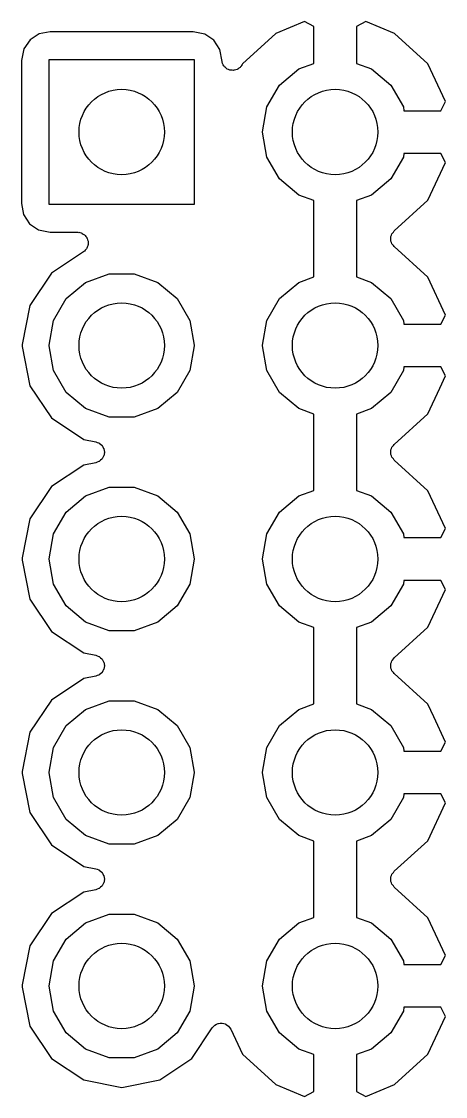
# Model space of a CAD drawing. Extents: x 25 to 125, y -125 to -25.
# Drawn here: x 84.56 to 89.61, y -108.68 to -95.89 of the extents above; entities that cross this region are included whole.
import ezdxf

# ---------------------------------------------------------------- set-up
doc = ezdxf.new("R2010")
doc.units = 0
doc.header["$MEASUREMENT"] = 0
doc.layers.add('BLACK', color=7, linetype='CONTINUOUS')

msp = doc.modelspace()

# ---------------------------------------------------------------- linework, layer by layer
at = {"layer": 'Black'}
for p, q in [((87.9288, -95.891), (87.5883, -96.0321)), ((88.04, -95.9491), (87.9288, -95.891)), ((88.6593, -95.891), (88.548, -95.9491)), ((88.9998, -96.0321), (88.6593, -95.891)), ((84.7726, -96.038), (84.663, -96.1085)), ((84.9023, -96.0136), (84.7726, -96.038)), ((86.6049, -96.0136), (84.9023, -96.0136)), ((86.7445, -96.0419), (86.6049, -96.0136)), ((86.8514, -96.1149), (86.7445, -96.0419)), ((87.5883, -96.0321), (87.1915, -96.3942)), ((88.04, -96.39), (88.04, -95.9491)), ((88.548, -95.9491), (88.548, -96.39)), ((89.3966, -96.3942), (88.9998, -96.0321)), ((84.663, -96.1085), (84.59, -96.2154)), ((86.922, -96.2246), (86.8514, -96.1149)), ((84.59, -96.2154), (84.5617, -96.3551)), ((86.9486, -96.3658), (86.922, -96.2246)), ((84.5617, -96.3551), (84.5617, -98.0577)), ((84.8904, -98.0695), (84.8904, -96.3423)), ((84.8904, -96.3423), (86.6176, -96.3423)), ((86.6176, -96.3423), (86.6176, -98.0695)), ((86.9497, -96.3689), (86.9486, -96.3658)), ((86.9507, -96.3796), (86.9497, -96.3689)), ((86.9531, -96.3848), (86.9507, -96.3796)), ((86.9541, -96.3904), (86.9531, -96.3848)), ((86.9623, -96.4047), (86.9541, -96.3904)), ((86.9692, -96.4196), (86.9623, -96.4047)), ((86.9732, -96.4236), (86.9692, -96.4196)), ((86.9761, -96.4286), (86.9732, -96.4236)), ((86.9887, -96.4392), (86.9761, -96.4286)), ((87.1663, -96.4323), (87.163, -96.4369)), ((87.1707, -96.4286), (87.1663, -96.4323)), ((87.1789, -96.4143), (87.1707, -96.4286)), ((87.1884, -96.4008), (87.1789, -96.4143)), ((87.1915, -96.3942), (87.1884, -96.4008)), ((87.8622, -96.4547), (88.04, -96.39)), ((88.548, -96.39), (88.7258, -96.4547)), ((89.6074, -96.844), (89.3966, -96.3942)), ((87.0003, -96.4508), (86.9887, -96.4392)), ((87.0055, -96.4533), (87.0003, -96.4508)), ((87.0099, -96.4569), (87.0055, -96.4533)), ((87.0254, -96.4626), (87.0099, -96.4569)), ((87.0403, -96.4696), (87.0254, -96.4626)), ((87.046, -96.4701), (87.0403, -96.4696)), ((87.0513, -96.472), (87.046, -96.4701)), ((87.0678, -96.472), (87.0513, -96.472)), ((87.0842, -96.4735), (87.0678, -96.472)), ((87.0897, -96.472), (87.0842, -96.4735)), ((87.0954, -96.472), (87.0897, -96.472)), ((87.1109, -96.4664), (87.0954, -96.472)), ((87.1268, -96.4622), (87.1109, -96.4664)), ((87.1315, -96.4589), (87.1268, -96.4622)), ((87.1369, -96.4569), (87.1315, -96.4589)), ((87.1495, -96.4463), (87.1369, -96.4569)), ((87.163, -96.4369), (87.1495, -96.4463)), ((87.6325, -96.6475), (87.8622, -96.4547)), ((88.7258, -96.4547), (88.9556, -96.6475)), ((87.4825, -96.9073), (87.6325, -96.6475)), ((88.9556, -96.6475), (89.1056, -96.9073)), ((87.4304, -97.2026), (87.4825, -96.9073)), ((89.1056, -96.9073), (89.1134, -96.9519)), ((89.5514, -96.9519), (89.6074, -96.844)), ((89.1134, -96.9519), (89.5514, -96.9519)), ((87.4304, -97.2092), (87.4304, -97.2026)), ((87.4825, -97.5046), (87.4304, -97.2092)), ((87.6325, -97.7644), (87.4825, -97.5046)), ((89.1056, -97.5046), (88.9556, -97.7644)), ((89.1134, -97.4599), (89.1056, -97.5046)), ((89.5514, -97.4599), (89.1134, -97.4599)), ((89.3966, -98.0177), (89.6074, -97.5679)), ((89.6074, -97.5679), (89.5514, -97.4599)), ((87.8622, -97.9571), (87.6325, -97.7644)), ((88.9556, -97.7644), (88.7258, -97.9571)), ((88.04, -98.0219), (87.8622, -97.9571)), ((88.7258, -97.9571), (88.548, -98.0219)), ((84.5617, -98.0577), (84.5861, -98.1873)), ((86.6176, -98.0695), (84.8904, -98.0695)), ((88.04, -98.93), (88.04, -98.0219)), ((88.548, -98.0219), (88.548, -98.93)), ((88.9973, -98.3821), (89.3966, -98.0177)), ((84.5861, -98.1873), (84.6566, -98.297)), ((84.6566, -98.297), (84.7635, -98.37)), ((84.7635, -98.37), (84.9032, -98.3983)), ((84.9032, -98.3983), (85.2287, -98.3983)), ((85.2287, -98.3983), (85.2356, -98.3995)), ((85.2356, -98.3995), (85.2426, -98.3991)), ((85.2426, -98.3991), (85.2572, -98.4033)), ((85.2572, -98.4033), (85.2722, -98.406)), ((85.2722, -98.406), (85.2782, -98.4094)), ((85.2782, -98.4094), (85.2849, -98.4114)), ((85.2849, -98.4114), (85.2972, -98.4204)), ((85.2972, -98.4204), (85.3104, -98.428)), ((85.3104, -98.428), (85.3149, -98.4334)), ((85.3149, -98.4334), (85.3205, -98.4375)), ((85.3205, -98.4375), (85.3289, -98.4501)), ((85.3289, -98.4501), (85.3387, -98.4618)), ((85.3387, -98.4618), (85.3411, -98.4684)), ((85.3411, -98.4684), (85.345, -98.4742)), ((85.345, -98.4742), (85.3486, -98.4889)), ((88.957, -98.4591), (88.9586, -98.454)), ((88.9577, -98.4759), (88.957, -98.4591)), ((88.957, -98.4928), (88.9577, -98.4759)), ((88.9586, -98.454), (88.9588, -98.4487)), ((88.9588, -98.4487), (88.9653, -98.4331)), ((88.9653, -98.4331), (88.9703, -98.4171)), ((88.9703, -98.4171), (88.9736, -98.4129)), ((88.9736, -98.4129), (88.9756, -98.4079)), ((88.9756, -98.4079), (88.987, -98.3955)), ((88.987, -98.3955), (88.9973, -98.3821)), ((85.3312, -98.6004), (85.3202, -98.6109)), ((85.3342, -98.5941), (85.3312, -98.6004)), ((85.3387, -98.5888), (85.3342, -98.5941)), ((85.3439, -98.5745), (85.3387, -98.5888)), ((85.3507, -98.5608), (85.3439, -98.5745)), ((85.3486, -98.4889), (85.3538, -98.5033)), ((85.3514, -98.5539), (85.3507, -98.5608)), ((85.3538, -98.5474), (85.3514, -98.5539)), ((85.3538, -98.5033), (85.3538, -98.5102)), ((85.3538, -98.5102), (85.3555, -98.517)), ((85.3555, -98.517), (85.3538, -98.5321)), ((85.3538, -98.5321), (85.3538, -98.5474)), ((88.9586, -98.4979), (88.957, -98.4928)), ((88.9588, -98.5032), (88.9586, -98.4979)), ((88.9653, -98.5188), (88.9588, -98.5032)), ((88.9703, -98.5348), (88.9653, -98.5188)), ((88.9736, -98.539), (88.9703, -98.5348)), ((88.9756, -98.544), (88.9736, -98.539)), ((88.987, -98.5564), (88.9756, -98.544)), ((88.9973, -98.5697), (88.987, -98.5564)), ((89.3966, -98.9342), (88.9973, -98.5697)), ((85.2993, -98.6309), (84.9189, -98.8851)), ((85.3043, -98.6261), (85.2993, -98.6309)), ((85.3104, -98.6226), (85.3043, -98.6261)), ((85.3202, -98.6109), (85.3104, -98.6226)), ((84.9189, -98.8851), (84.6628, -99.2683)), ((85.3222, -98.9947), (85.6041, -98.8922)), ((85.6041, -98.8922), (85.904, -98.8922)), ((85.904, -98.8922), (86.1858, -98.9947)), ((87.8622, -98.9947), (88.04, -98.93)), ((88.548, -98.93), (88.7258, -98.9947)), ((89.6074, -99.384), (89.3966, -98.9342)), ((85.0925, -99.1875), (85.3222, -98.9947)), ((86.1858, -98.9947), (86.4156, -99.1875)), ((87.6325, -99.1875), (87.8622, -98.9947)), ((88.7258, -98.9947), (88.9556, -99.1875)), ((84.9425, -99.4473), (85.0925, -99.1875)), ((86.4156, -99.1875), (86.5656, -99.4473)), ((87.4825, -99.4473), (87.6325, -99.1875)), ((88.9556, -99.1875), (89.1056, -99.4473)), ((84.6628, -99.2683), (84.5704, -99.7328)), ((84.8904, -99.7426), (84.9425, -99.4473)), ((86.5656, -99.4473), (86.6176, -99.7426)), ((87.4304, -99.7426), (87.4825, -99.4473)), ((89.1056, -99.4473), (89.1134, -99.4919)), ((89.1134, -99.4919), (89.5514, -99.4919)), ((89.5514, -99.4919), (89.6074, -99.384)), ((84.5704, -99.7328), (84.5704, -99.7591)), ((84.5704, -99.7591), (84.6628, -100.224)), ((84.8904, -99.7492), (84.8904, -99.7426)), ((84.9425, -100.045), (84.8904, -99.7492)), ((86.6176, -99.7492), (86.5656, -100.045)), ((86.6176, -99.7426), (86.6176, -99.7492)), ((87.4304, -99.7492), (87.4304, -99.7426)), ((87.4825, -100.045), (87.4304, -99.7492)), ((89.1134, -99.9999), (89.1056, -100.045)), ((89.5514, -99.9999), (89.1134, -99.9999)), ((89.6074, -100.108), (89.5514, -99.9999)), ((85.0925, -100.304), (84.9425, -100.045)), ((86.5656, -100.045), (86.4156, -100.304)), ((87.6325, -100.304), (87.4825, -100.045)), ((89.1056, -100.045), (88.9556, -100.304)), ((89.5391, -100.254), (89.6074, -100.108)), ((84.6628, -100.224), (84.9189, -100.607)), ((89.3966, -100.558), (89.5391, -100.254)), ((89.5391, -100.254), (89.5391, -100.254)), ((85.3222, -100.497), (85.0925, -100.304)), ((86.4156, -100.304), (86.1858, -100.497)), ((87.8622, -100.497), (87.6325, -100.304)), ((88.9556, -100.304), (88.7258, -100.497)), ((85.6041, -100.6), (85.3222, -100.497)), ((86.1858, -100.497), (85.904, -100.6)), ((88.04, -100.562), (87.8622, -100.497)), ((88.7258, -100.497), (88.548, -100.562)), ((84.9189, -100.607), (85.302, -100.863)), ((85.904, -100.6), (85.6041, -100.6)), ((88.04, -101.47), (88.04, -100.562)), ((88.548, -100.562), (88.548, -101.47)), ((88.9973, -100.922), (89.3966, -100.558)), ((85.302, -100.863), (85.4456, -100.891)), ((85.4456, -100.891), (85.4636, -100.898)), ((85.4636, -100.898), (85.4819, -100.905)), ((85.4819, -100.905), (85.4841, -100.906)), ((85.4841, -100.906), (85.4867, -100.907)), ((85.4867, -100.907), (85.5013, -100.92)), ((85.5013, -100.92), (85.5163, -100.932)), ((85.5163, -100.932), (85.5178, -100.935)), ((85.5178, -100.935), (85.5199, -100.936)), ((85.5199, -100.936), (85.5292, -100.953)), ((85.5292, -100.953), (85.5392, -100.97)), ((85.5392, -100.97), (85.5398, -100.973)), ((85.5398, -100.973), (85.5411, -100.975)), ((85.5411, -100.975), (85.544, -100.994)), ((85.544, -101.038), (85.5411, -101.057)), ((85.544, -100.994), (85.5478, -101.013)), ((85.5478, -101.019), (85.544, -101.038)), ((85.5478, -101.013), (85.5474, -101.016)), ((85.5474, -101.016), (85.5478, -101.019)), ((88.957, -100.999), (88.9586, -100.994)), ((88.9577, -101.016), (88.957, -100.999)), ((88.957, -101.033), (88.9577, -101.016)), ((88.9586, -101.038), (88.957, -101.033)), ((88.9586, -100.994), (88.9588, -100.989)), ((88.9588, -101.043), (88.9586, -101.038)), ((88.9588, -100.989), (88.9653, -100.973)), ((88.9653, -100.973), (88.9703, -100.957)), ((88.9703, -100.957), (88.9736, -100.953)), ((88.9736, -100.953), (88.9756, -100.948)), ((88.9756, -100.948), (88.987, -100.935)), ((88.987, -100.935), (88.9973, -100.922)), ((85.4456, -101.141), (85.302, -101.169)), ((85.4636, -101.134), (85.4456, -101.141)), ((85.4819, -101.127), (85.4636, -101.134)), ((85.4841, -101.126), (85.4819, -101.127)), ((85.4867, -101.125), (85.4841, -101.126)), ((85.5013, -101.112), (85.4867, -101.125)), ((85.5163, -101.1), (85.5013, -101.112)), ((85.5178, -101.097), (85.5163, -101.1)), ((85.5199, -101.095), (85.5178, -101.097)), ((85.5292, -101.078), (85.5199, -101.095)), ((85.5392, -101.062), (85.5292, -101.078)), ((85.5398, -101.059), (85.5392, -101.062)), ((85.5411, -101.057), (85.5398, -101.059)), ((88.9653, -101.059), (88.9588, -101.043)), ((88.9703, -101.075), (88.9653, -101.059)), ((88.9736, -101.079), (88.9703, -101.075)), ((88.9756, -101.084), (88.9736, -101.079)), ((88.987, -101.096), (88.9756, -101.084)), ((88.9973, -101.11), (88.987, -101.096)), ((89.3966, -101.474), (88.9973, -101.11)), ((85.302, -101.169), (84.9189, -101.425)), ((84.9189, -101.425), (84.6628, -101.808)), ((85.0925, -101.728), (85.3222, -101.535)), ((85.3222, -101.535), (85.6041, -101.432)), ((85.6041, -101.432), (85.904, -101.432)), ((85.904, -101.432), (86.1858, -101.535)), ((86.1858, -101.535), (86.4156, -101.728)), ((87.6325, -101.728), (87.8622, -101.535)), ((87.8622, -101.535), (88.04, -101.47)), ((88.548, -101.47), (88.7258, -101.535)), ((88.7258, -101.535), (88.9556, -101.728)), ((89.6074, -101.924), (89.3966, -101.474)), ((84.6628, -101.808), (84.5704, -102.273)), ((84.9425, -101.987), (85.0925, -101.728)), ((86.4156, -101.728), (86.5656, -101.987)), ((87.4825, -101.987), (87.6325, -101.728)), ((88.9556, -101.728), (89.1056, -101.987)), ((89.5514, -102.032), (89.6074, -101.924)), ((84.8904, -102.283), (84.9425, -101.987)), ((86.5656, -101.987), (86.6176, -102.283)), ((87.4304, -102.283), (87.4825, -101.987)), ((89.1056, -101.987), (89.1134, -102.032)), ((89.1134, -102.032), (89.5514, -102.032)), ((84.5704, -102.273), (84.5704, -102.299)), ((84.5704, -102.299), (84.6628, -102.764)), ((84.8904, -102.289), (84.8904, -102.283)), ((84.9425, -102.585), (84.8904, -102.289)), ((86.6176, -102.289), (86.5656, -102.585)), ((86.6176, -102.283), (86.6176, -102.289)), ((87.4304, -102.289), (87.4304, -102.283)), ((87.4825, -102.585), (87.4304, -102.289)), ((89.1134, -102.54), (89.1056, -102.585)), ((89.5514, -102.54), (89.1134, -102.54)), ((89.6074, -102.648), (89.5514, -102.54)), ((85.0925, -102.844), (84.9425, -102.585)), ((86.5656, -102.585), (86.4156, -102.844)), ((87.6325, -102.844), (87.4825, -102.585)), ((89.1056, -102.585), (88.9556, -102.844)), ((89.3966, -103.098), (89.6074, -102.648)), ((84.6628, -102.764), (84.9189, -103.147)), ((85.3222, -103.037), (85.0925, -102.844)), ((86.4156, -102.844), (86.1858, -103.037)), ((87.8622, -103.037), (87.6325, -102.844)), ((88.9556, -102.844), (88.7258, -103.037)), ((85.6041, -103.14), (85.3222, -103.037)), ((86.1858, -103.037), (85.904, -103.14)), ((88.04, -103.102), (87.8622, -103.037)), ((88.7258, -103.037), (88.548, -103.102)), ((84.9189, -103.147), (85.302, -103.403)), ((85.904, -103.14), (85.6041, -103.14)), ((88.04, -104.01), (88.04, -103.102)), ((88.548, -103.102), (88.548, -104.01)), ((88.9973, -103.462), (89.3966, -103.098)), ((85.302, -103.403), (85.4456, -103.431)), ((85.4456, -103.431), (85.4636, -103.438)), ((85.4636, -103.438), (85.4819, -103.445)), ((85.4819, -103.445), (85.4841, -103.446)), ((85.4841, -103.446), (85.4867, -103.447)), ((85.4867, -103.447), (85.5013, -103.46)), ((85.5013, -103.46), (85.5163, -103.472)), ((88.987, -103.475), (88.9973, -103.462)), ((85.5163, -103.472), (85.5178, -103.475)), ((85.5178, -103.475), (85.5199, -103.476)), ((85.5199, -103.476), (85.5292, -103.493)), ((85.5292, -103.493), (85.5392, -103.51)), ((85.5392, -103.51), (85.5398, -103.513)), ((85.5398, -103.513), (85.5411, -103.515)), ((85.5411, -103.597), (85.5398, -103.599)), ((85.5411, -103.515), (85.544, -103.534)), ((85.544, -103.578), (85.5411, -103.597)), ((85.544, -103.534), (85.5478, -103.553)), ((85.5478, -103.559), (85.544, -103.578)), ((85.5478, -103.553), (85.5474, -103.556)), ((85.5474, -103.556), (85.5478, -103.559)), ((88.957, -103.539), (88.9586, -103.534)), ((88.9577, -103.556), (88.957, -103.539)), ((88.957, -103.573), (88.9577, -103.556)), ((88.9586, -103.578), (88.957, -103.573)), ((88.9586, -103.534), (88.9588, -103.529)), ((88.9588, -103.583), (88.9586, -103.578)), ((88.9588, -103.529), (88.9653, -103.513)), ((88.9653, -103.599), (88.9588, -103.583)), ((88.9653, -103.513), (88.9703, -103.497)), ((88.9703, -103.497), (88.9736, -103.493)), ((88.9736, -103.493), (88.9756, -103.488)), ((88.9756, -103.488), (88.987, -103.475)), ((85.302, -103.709), (84.9189, -103.965)), ((85.4456, -103.681), (85.302, -103.709)), ((85.4636, -103.674), (85.4456, -103.681)), ((85.4819, -103.667), (85.4636, -103.674)), ((85.4841, -103.666), (85.4819, -103.667)), ((85.4867, -103.665), (85.4841, -103.666)), ((85.5013, -103.652), (85.4867, -103.665)), ((85.5163, -103.64), (85.5013, -103.652)), ((85.5178, -103.637), (85.5163, -103.64)), ((85.5199, -103.635), (85.5178, -103.637)), ((85.5292, -103.618), (85.5199, -103.635)), ((85.5392, -103.602), (85.5292, -103.618)), ((85.5398, -103.599), (85.5392, -103.602)), ((88.9703, -103.615), (88.9653, -103.599)), ((88.9736, -103.619), (88.9703, -103.615)), ((88.9756, -103.624), (88.9736, -103.619)), ((88.987, -103.636), (88.9756, -103.624)), ((88.9973, -103.65), (88.987, -103.636)), ((89.3966, -104.014), (88.9973, -103.65)), ((84.9189, -103.965), (84.6628, -104.348)), ((85.3222, -104.075), (85.6041, -103.972)), ((85.6041, -103.972), (85.904, -103.972)), ((85.904, -103.972), (86.1858, -104.075)), ((85.0925, -104.268), (85.3222, -104.075)), ((86.1858, -104.075), (86.4156, -104.268)), ((87.6325, -104.268), (87.8622, -104.075)), ((87.8622, -104.075), (88.04, -104.01)), ((88.548, -104.01), (88.7258, -104.075)), ((88.7258, -104.075), (88.9556, -104.268)), ((89.4666, -104.164), (89.3966, -104.014)), ((89.6074, -104.464), (89.4666, -104.164)), ((84.6628, -104.348), (84.5704, -104.813)), ((84.9425, -104.527), (85.0925, -104.268)), ((86.4156, -104.268), (86.5656, -104.527)), ((87.4825, -104.527), (87.6325, -104.268)), ((88.9556, -104.268), (89.1056, -104.527)), ((89.5514, -104.572), (89.6074, -104.464)), ((84.8904, -104.823), (84.9425, -104.527)), ((86.5656, -104.527), (86.6176, -104.823)), ((87.4304, -104.823), (87.4825, -104.527)), ((89.1056, -104.527), (89.1134, -104.572)), ((89.1134, -104.572), (89.5514, -104.572)), ((84.5704, -104.813), (84.5704, -104.839)), ((84.5704, -104.839), (84.6628, -105.304)), ((84.8904, -104.829), (84.8904, -104.823)), ((84.9425, -105.125), (84.8904, -104.829)), ((86.6176, -104.829), (86.5656, -105.125)), ((86.6176, -104.823), (86.6176, -104.829)), ((87.4304, -104.829), (87.4304, -104.823)), ((87.4825, -105.125), (87.4304, -104.829)), ((85.0925, -105.384), (84.9425, -105.125)), ((86.5656, -105.125), (86.4156, -105.384)), ((87.6325, -105.384), (87.4825, -105.125)), ((89.1056, -105.125), (88.9556, -105.384)), ((89.1134, -105.08), (89.1056, -105.125)), ((89.5514, -105.08), (89.1134, -105.08)), ((89.6074, -105.188), (89.5514, -105.08)), ((89.3966, -105.638), (89.6074, -105.188)), ((84.6628, -105.304), (84.9189, -105.687)), ((85.3222, -105.577), (85.0925, -105.384)), ((86.4156, -105.384), (86.1858, -105.577)), ((87.8622, -105.577), (87.6325, -105.384)), ((88.9556, -105.384), (88.7258, -105.577)), ((85.6041, -105.68), (85.3222, -105.577)), ((86.1858, -105.577), (85.904, -105.68)), ((88.04, -105.642), (87.8622, -105.577)), ((88.04, -106.55), (88.04, -105.642)), ((88.7258, -105.577), (88.548, -105.642)), ((88.548, -105.642), (88.548, -106.55)), ((88.9973, -106.002), (89.3966, -105.638)), ((84.9189, -105.687), (85.302, -105.943)), ((85.904, -105.68), (85.6041, -105.68)), ((85.302, -105.943), (85.4456, -105.971)), ((85.4456, -105.971), (85.4636, -105.978)), ((85.4636, -105.978), (85.4819, -105.985)), ((85.4819, -105.985), (85.4841, -105.986)), ((85.4841, -105.986), (85.4867, -105.987)), ((85.4867, -105.987), (85.5013, -106)), ((85.5013, -106), (85.5163, -106.012)), ((85.5163, -106.012), (85.5178, -106.015)), ((85.5178, -106.015), (85.5199, -106.016)), ((85.5199, -106.016), (85.5292, -106.033)), ((88.9736, -106.033), (88.9756, -106.028)), ((88.9756, -106.028), (88.987, -106.015)), ((88.987, -106.015), (88.9973, -106.002)), ((85.5292, -106.033), (85.5392, -106.05)), ((85.5392, -106.142), (85.5292, -106.158)), ((85.5392, -106.05), (85.5398, -106.053)), ((85.5398, -106.139), (85.5392, -106.142)), ((85.5398, -106.053), (85.5411, -106.055)), ((85.5411, -106.137), (85.5398, -106.139)), ((85.5411, -106.055), (85.544, -106.074)), ((85.544, -106.118), (85.5411, -106.137)), ((85.544, -106.074), (85.5478, -106.093)), ((85.5478, -106.099), (85.544, -106.118)), ((85.5478, -106.093), (85.5474, -106.096)), ((85.5474, -106.096), (85.5478, -106.099)), ((88.957, -106.079), (88.9586, -106.074)), ((88.9577, -106.096), (88.957, -106.079)), ((88.957, -106.113), (88.9577, -106.096)), ((88.9586, -106.118), (88.957, -106.113)), ((88.9586, -106.074), (88.9588, -106.069)), ((88.9588, -106.123), (88.9586, -106.118)), ((88.9588, -106.069), (88.9653, -106.053)), ((88.9653, -106.139), (88.9588, -106.123)), ((88.9653, -106.053), (88.9703, -106.037)), ((88.9703, -106.155), (88.9653, -106.139)), ((88.9703, -106.037), (88.9736, -106.033)), ((88.9736, -106.159), (88.9703, -106.155)), ((85.302, -106.249), (84.9189, -106.505)), ((85.4456, -106.221), (85.302, -106.249)), ((85.4636, -106.214), (85.4456, -106.221)), ((85.4819, -106.207), (85.4636, -106.214)), ((85.4841, -106.206), (85.4819, -106.207)), ((85.4867, -106.205), (85.4841, -106.206)), ((85.5013, -106.192), (85.4867, -106.205)), ((85.5163, -106.18), (85.5013, -106.192)), ((85.5178, -106.177), (85.5163, -106.18)), ((85.5199, -106.175), (85.5178, -106.177)), ((85.5292, -106.158), (85.5199, -106.175)), ((88.9756, -106.164), (88.9736, -106.159)), ((88.987, -106.176), (88.9756, -106.164)), ((88.9973, -106.19), (88.987, -106.176)), ((89.3966, -106.554), (88.9973, -106.19)), ((84.9189, -106.505), (84.6628, -106.888)), ((85.3222, -106.615), (85.6041, -106.512)), ((85.6041, -106.512), (85.904, -106.512)), ((85.904, -106.512), (86.1858, -106.615)), ((85.0925, -106.808), (85.3222, -106.615)), ((86.1858, -106.615), (86.4156, -106.808)), ((87.6325, -106.808), (87.8622, -106.615)), ((87.8622, -106.615), (88.04, -106.55)), ((88.548, -106.55), (88.7258, -106.615)), ((88.7258, -106.615), (88.9556, -106.808)), ((89.6074, -107.004), (89.3966, -106.554)), ((84.6628, -106.888), (84.5704, -107.353)), ((84.9425, -107.067), (85.0925, -106.808)), ((86.4156, -106.808), (86.5656, -107.067)), ((87.4825, -107.067), (87.6325, -106.808)), ((88.9556, -106.808), (89.1056, -107.067)), ((89.5514, -107.112), (89.6074, -107.004)), ((84.8904, -107.363), (84.9425, -107.067)), ((86.5656, -107.067), (86.6176, -107.363)), ((87.4304, -107.363), (87.4825, -107.067)), ((89.1056, -107.067), (89.1134, -107.112)), ((89.1134, -107.112), (89.5514, -107.112)), ((84.5704, -107.353), (84.5704, -107.379)), ((84.5704, -107.379), (84.6628, -107.844)), ((84.8904, -107.369), (84.8904, -107.363)), ((84.9425, -107.665), (84.8904, -107.369)), ((86.6176, -107.369), (86.5656, -107.665)), ((86.6176, -107.363), (86.6176, -107.369)), ((87.4304, -107.369), (87.4304, -107.363)), ((87.4825, -107.665), (87.4304, -107.369)), ((85.0925, -107.924), (84.9425, -107.665)), ((86.5656, -107.665), (86.4156, -107.924)), ((87.6325, -107.924), (87.4825, -107.665)), ((89.1056, -107.665), (88.9556, -107.924)), ((89.1134, -107.62), (89.1056, -107.665)), ((89.5514, -107.62), (89.1134, -107.62)), ((89.6074, -107.728), (89.5514, -107.62)), ((86.8831, -107.822), (86.9017, -107.813)), ((86.9017, -107.813), (86.903, -107.812)), ((86.903, -107.812), (86.9042, -107.812)), ((86.9042, -107.812), (86.9249, -107.81)), ((86.9249, -107.81), (86.9456, -107.808)), ((86.9456, -107.808), (86.9468, -107.808)), ((86.9468, -107.808), (86.9481, -107.808)), ((86.9481, -107.808), (86.9682, -107.813)), ((86.9682, -107.813), (86.9884, -107.818)), ((86.9884, -107.818), (86.9895, -107.819)), ((86.9895, -107.819), (86.9907, -107.819)), ((86.9907, -107.819), (87.0078, -107.831)), ((89.3966, -108.178), (89.6074, -107.728)), ((84.6628, -107.844), (84.9189, -108.227)), ((85.3222, -108.117), (85.0925, -107.924)), ((86.4156, -107.924), (86.1858, -108.117)), ((86.5892, -108.227), (86.8317, -107.864)), ((86.8317, -107.864), (86.8325, -107.863)), ((86.8325, -107.863), (86.8331, -107.862)), ((86.8331, -107.862), (86.8478, -107.847)), ((86.8478, -107.847), (86.8622, -107.832)), ((86.8622, -107.832), (86.8633, -107.832)), ((86.8633, -107.832), (86.8642, -107.831)), ((86.8642, -107.831), (86.8831, -107.822)), ((87.0078, -107.831), (87.0251, -107.843)), ((87.0251, -107.843), (87.0258, -107.844)), ((87.0258, -107.844), (87.0269, -107.845)), ((87.0269, -107.845), (87.0389, -107.862)), ((87.0389, -107.862), (87.0512, -107.878)), ((87.0512, -107.878), (87.0515, -107.88)), ((87.0515, -107.88), (87.0523, -107.881)), ((87.0523, -107.881), (87.1915, -108.178)), ((87.8622, -108.117), (87.6325, -107.924)), ((88.9556, -107.924), (88.7258, -108.117)), ((85.6041, -108.22), (85.3222, -108.117)), ((86.1858, -108.117), (85.904, -108.22)), ((87.1915, -108.178), (87.5883, -108.54)), ((88.04, -108.182), (87.8622, -108.117)), ((88.04, -108.623), (88.04, -108.182)), ((88.7258, -108.117), (88.548, -108.182)), ((88.548, -108.182), (88.548, -108.623)), ((88.9998, -108.54), (89.3966, -108.178)), ((84.9189, -108.227), (85.302, -108.483)), ((85.904, -108.22), (85.6041, -108.22)), ((86.206, -108.483), (86.5892, -108.227)), ((85.302, -108.483), (85.754, -108.573)), ((85.754, -108.573), (86.206, -108.483)), ((87.5883, -108.54), (87.9288, -108.681)), ((88.6593, -108.681), (88.9998, -108.54)), ((87.9288, -108.681), (88.04, -108.623)), ((88.548, -108.623), (88.6593, -108.681))]:
    msp.add_line(p, q, dxfattribs=at)
for centre in [(85.754, -97.2059), (85.754, -97.2059), (88.294, -97.2059), (88.294, -97.2059), (85.754, -99.7459), (85.754, -99.7459), (88.294, -99.7459), (88.294, -99.7459), (85.754, -102.286), (85.754, -102.286), (88.294, -102.286), (88.294, -102.286), (85.754, -104.826), (85.754, -104.826), (88.294, -104.826), (88.294, -104.826), (85.754, -107.366), (85.754, -107.366), (88.294, -107.366), (88.294, -107.366)]:
    msp.add_circle(centre, 0.508, dxfattribs=at)

doc.saveas('drawing.dxf')
